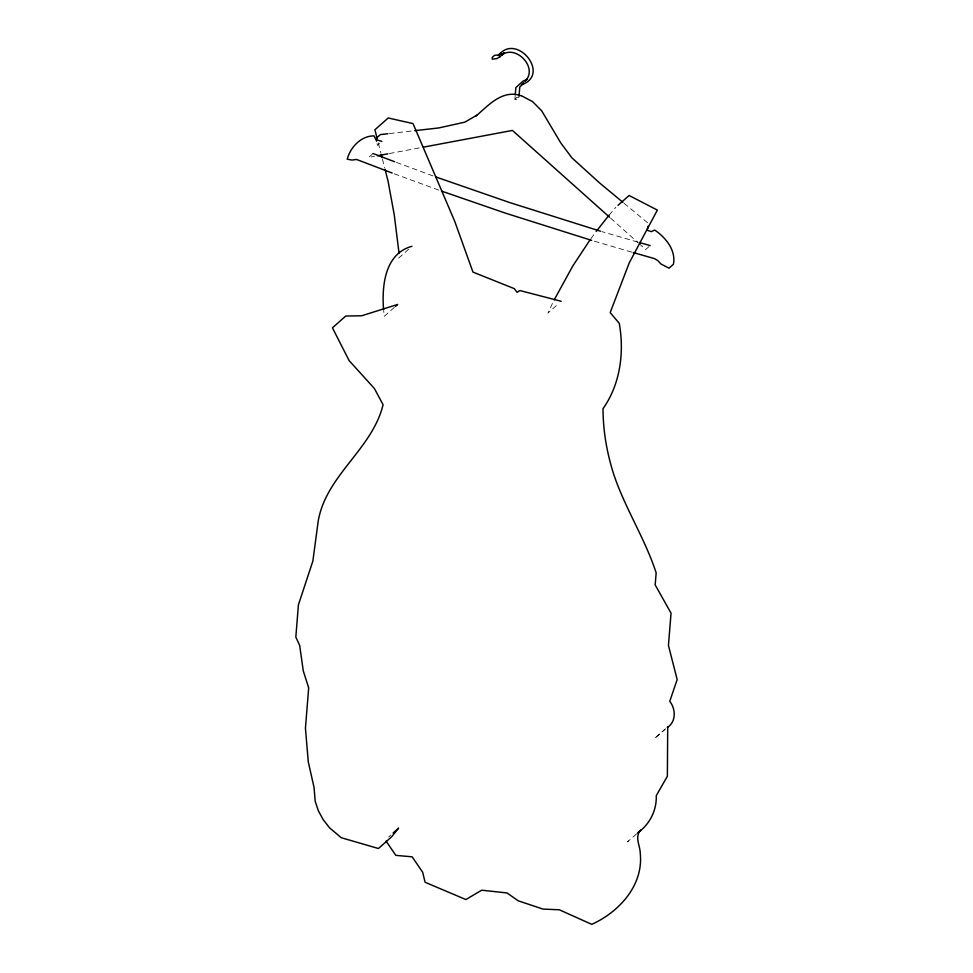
<?xml version="1.0" encoding="UTF-8"?>
<svg xmlns="http://www.w3.org/2000/svg" width="973" height="973" viewBox="0 0 973 973"><rect width="100%" height="100%" fill="white"/><g stroke="black" fill="none" stroke-linecap="round" stroke-linejoin="round"><path stroke-width="0.73" stroke-dasharray="4.87 3.65" d="M516.675 99.66L514.924 99.185L515.155 96.291M552.457 303.406L547.921 313.087L559.001 303.26M590.866 238.726L595.269 232.705M609.074 215.179L615.812 207.285M379.665 143.445L377.451 145.415L376.855 142.654M373 153.515L368.572 157.444L374.496 156.337M514.924 99.185L517.137 97.227L518.889 97.689M398.662 258.088L408.636 249.246M394.345 307.395L384.384 316.237L383.715 311.202M649.027 246.558L645.707 249.514L638.933 243.457M388.628 836.975L390.842 835.016M665.496 728.741L654.415 738.568L665.045 729.482M636.561 833.922L627.512 841.803L629.908 839.821M389.334 153.552L420.47 147.701M389.358 133.569L413.257 130.844M637.753 242.082L601.837 231.61M631.769 252.153L592.983 240.781M438.811 190.124L392.168 173.024M432.961 175.906L394.661 161.761M624.082 203.272L648.614 223.632M610.691 218.22L637.802 242.447M378.278 142.934L380.905 153.162M382.401 159L384.651 167.782"/><path stroke-width="1.46" d="M667.709 726.77L667.369 776.259L656.276 795.622C656.836 810.29 649.611 824.666 637.485 832.961M515.276 94.843L515.86 87.594L522.902 81.209L527.232 79.251L525.019 81.209C538.531 68.438 516.627 44.466 502.032 54.78M518.998 96.363L519.74 87.084L523.729 82.839L521.516 84.797C551.509 74.568 516.091 31.72 498.383 55.619M648.054 226.283L647.227 230.273L651.351 231.647L654.671 230.029C665.654 237.509 676.138 250.073 673.438 264.267L669.01 268.195L661.008 264.036L657.736 260.545L654.391 258.587L633.228 252.554M554.233 299.83L572.671 266.188L589.979 239.93M596.157 231.501L609.074 215.179M640.806 830.018C634.153 836.695 640.38 845.975 640.27 853.601C643.554 885.357 618.986 912.115 591.766 924.35L559.268 909.767L543.08 909.098L518.317 900.864L506.969 892.934L481.671 890.21L465.885 899.551L425.079 882.256L422.671 872.258L412.151 856.824L395.816 855.364L386.111 841.11M499.271 54.756L500.742 53.381M476.198 115.909C487.789 105.85 500.913 91.024 517.916 94.868M501.059 53.247L498.419 54.902L494.466 55.376L492.253 57.346L492.241 59.171L496.948 58.587L500.158 56.58M501.813 55.12L504.245 52.81L499.599 57.079M395.464 306.41L397.677 304.44L361.713 315.775L345.731 316.03L332.438 327.828L349.137 360.618L374.362 388.446L383.082 404.719C372.209 449.417 325.846 475.383 318.159 521.419L312.868 561.056L298.419 604.817L295.828 637.12L299.684 645.403L303.272 670.847L308.684 687.85L305.437 728.205L308.283 761.871L314.048 787.449L315.191 801.314L318.305 810.655L323.145 819.594L329.482 827.743L341.207 837.692L378.436 848.517L391.73 836.719L398.602 828.132L393.056 833.046M618.025 205.315L629.105 195.488L657.359 210.095L629.276 262.819L610.18 312.588L619.266 323.34C624.435 352.408 620.336 384.153 603.029 408.66C603.053 431.392 607.091 454.026 614.158 475.602C625.603 509.098 645.123 539.054 656.155 572.817L655.182 584.919L671.042 613.16L668.439 645.452L677.172 679.555L669.752 701.326C675.87 708.976 676.308 721.881 667.259 727.524M477.378 114.899L464.802 122.16L438.653 127.962L414.753 130.674M411.956 246.291C384.578 253.783 381.708 286.208 383.593 309.961M377.463 155.777L387.85 153.831M423.437 147.142L512.418 130.431L609.56 217.21M387.862 133.739L380.394 134.578L375.955 138.519L376.563 141.28M561.214 301.289L519.825 290.526L517.125 292.374L514.291 288.64L472.963 272.099L454.732 221.345L413.026 123.583L388.203 117.976L374.909 129.774L377.159 138.543M519.363 95.257L521.102 95.731M639.176 242.484L650.146 245.573M600.463 231.197L509.743 202.579L435.697 176.904M591.596 240.367L504.805 212.929L441.56 191.097M381.89 141.474L375.797 139.455L374.082 135.904C361.153 135.721 350.316 147.288 347.227 159.183L352.056 160.083L356.556 159.45L392.168 173.024M394.661 161.761L373 153.515M521.71 95.889L532.657 101.678L541.693 110.825L560.667 142.751L571.844 157.784L599.563 182.924L622.915 202.311M381.27 154.622L382.024 157.541M385.016 169.241L388.02 180.929L394.272 214.984L399.027 253.077"/></g></svg>
